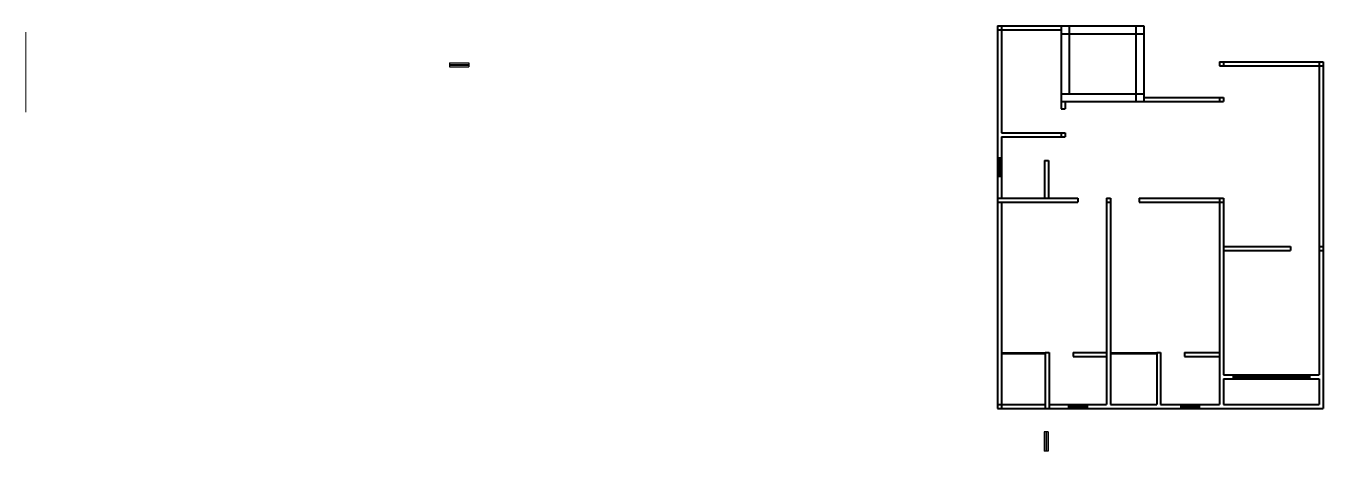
# Model space of a CAD drawing. Header units: inches. Extents: x 109699 to 44449955, y -10987 to 15824140.
# Drawn here: x 109699 to 111328, y -5165 to -4632 of the extents above; entities that cross this region are included whole.
import ezdxf

# ---------------------------------------------------------------- set-up
doc = ezdxf.new("R2010")
doc.units = ezdxf.units.IN
doc.header["$LTSCALE"] = 5
doc.header["$MEASUREMENT"] = 0
for name, color, linetype, lineweight in [('E-CKT-CABLE', 116, 'Continuous', 18), ('TEXT11', 250, 'Continuous', 25), ('WALL 17', 250, 'Continuous', 40), ('wall6', 250, 'Continuous', 40), ('win', 130, 'Continuous', 9)]:
    doc.layers.add(name, color=color, linetype=linetype, lineweight=lineweight)

msp = doc.modelspace()

# ---------------------------------------------------------------- linework, layer by layer
at = {"layer": 'E-CKT-CABLE', "ltscale": 0.5}
msp.add_line((109698.9, -4639.9), (109698.9, -4739.9), dxfattribs=at)
at = {"layer": 'TEXT11', "ltscale": 0.5}
for p, q in [((110231.2, -4678.2), (110255.2, -4678.2)), ((110231.2, -4678.2), (110231.2, -4683.2)), ((110231.2, -4680.2), (110255.2, -4680.2)), ((110231.2, -4681.2), (110255.2, -4681.2)), ((110231.2, -4683.2), (110255.2, -4683.2)), ((110255.2, -4678.2), (110255.2, -4683.2)), ((110919.4, -4797.4), (110919.4, -4821.4)), ((110924.4, -4797.4), (110919.4, -4797.4)), ((110921.4, -4797.4), (110921.4, -4821.4)), ((110922.4, -4797.4), (110922.4, -4821.4)), ((110924.4, -4797.4), (110924.4, -4821.4)), ((110924.4, -4821.4), (110919.4, -4821.4)), ((111008.4, -5106.9), (111032.4, -5106.9)), ((111008.4, -5106.9), (111008.4, -5111.9)), ((111008.4, -5108.9), (111032.4, -5108.9)), ((111008.4, -5109.9), (111032.4, -5109.9)), ((111008.4, -5111.9), (111032.4, -5111.9)), ((111032.4, -5106.9), (111032.4, -5111.9)), ((111149.4, -5106.9), (111173.4, -5106.9)), ((111149.4, -5106.9), (111149.4, -5111.9)), ((111149.4, -5108.9), (111173.4, -5108.9)), ((111149.4, -5109.9), (111173.4, -5109.9)), ((111149.4, -5111.9), (111173.4, -5111.9)), ((111173.4, -5106.9), (111173.4, -5111.9)), ((110978.1, -5141.4), (110978.1, -5165.4)), ((110983.1, -5141.4), (110978.1, -5141.4)), ((110980.1, -5141.4), (110980.1, -5165.4)), ((110981.1, -5141.4), (110981.1, -5165.4)), ((110983.1, -5141.4), (110983.1, -5165.4)), ((110983.1, -5165.4), (110978.1, -5165.4))]:
    msp.add_line(p, q, dxfattribs=at)
at = {"layer": 'WALL 17', "ltscale": 0.5}
for p, q in [((111198.4, -4676.9), (111328.4, -4676.9)), ((111198.4, -4681.9), (111328.4, -4681.9)), ((111103.4, -4721.9), (111203.4, -4721.9)), ((111103.4, -4726.9), (111203.4, -4726.9)), ((110979.4, -5041.9), (110984.4, -5041.9)), ((111119.4, -5041.9), (111124.4, -5041.9))]:
    msp.add_line(p, q, dxfattribs=at)
at = {"layer": 'wall6', "ltscale": 0.5}
for p, q in [((110919.4, -4631.9), (110919.4, -5111.9)), ((110919.4, -4631.9), (111103.4, -4631.9)), ((110919.4, -4636.9), (110999.4, -4636.9)), ((110924.4, -4631.9), (110924.4, -4765.9)), ((110999.4, -4631.9), (110999.4, -4735.9)), ((110999.4, -4641.9), (111103.4, -4641.9)), ((111009.4, -4631.9), (111009.4, -4716.9)), ((111093.4, -4631.9), (111093.4, -4726.9)), ((111103.4, -4631.9), (111103.4, -4726.9)), ((111198.4, -4676.9), (111198.4, -4681.9)), ((111203.4, -4676.9), (111203.4, -4681.9)), ((111323.4, -4676.9), (111323.4, -5069.9)), ((111328.4, -4676.9), (111328.4, -5111.9)), ((110999.4, -4716.9), (111103.4, -4716.9)), ((111198.4, -4721.9), (111198.4, -4726.9)), ((111203.4, -4721.9), (111203.4, -4726.9)), ((110999.4, -4726.9), (111103.4, -4726.9)), ((110999.4, -4735.9), (111004.4, -4735.9)), ((111004.4, -4726.9), (111004.4, -4735.9)), ((110924.4, -4765.9), (111004.4, -4765.9)), ((110924.4, -4770.9), (111004.4, -4770.9)), ((110924.4, -4770.9), (110924.4, -4847.9)), ((110999.4, -4765.9), (110999.4, -4770.9)), ((111004.4, -4765.9), (111004.4, -4770.9)), ((110978.4, -4800.9), (110983.4, -4800.9)), ((110978.4, -4800.9), (110978.4, -4847.9)), ((110983.4, -4800.9), (110983.4, -4847.9)), ((110919.4, -4847.9), (111020.4, -4847.9)), ((110919.4, -4852.9), (111020.4, -4852.9)), ((110924.4, -4852.9), (110924.4, -5111.9)), ((111020.4, -4847.9), (111020.4, -4852.9)), ((111056.4, -4847.9), (111056.4, -5106.9)), ((111056.4, -4847.9), (111061.4, -4847.9)), ((111056.4, -4852.9), (111061.4, -4852.9)), ((111061.4, -4847.9), (111061.4, -5106.9)), ((111097.4, -4847.9), (111097.4, -4852.9)), ((111097.4, -4847.9), (111203.4, -4847.9)), ((111097.4, -4852.9), (111203.4, -4852.9)), ((111198.4, -4847.9), (111198.4, -5106.9)), ((111203.4, -4847.9), (111203.4, -5069.9)), ((111203.4, -4908.9), (111287.4, -4908.9)), ((111203.4, -4913.9), (111287.4, -4913.9)), ((111287.4, -4908.9), (111287.4, -4913.9)), ((111323.4, -4908.9), (111328.4, -4908.9)), ((111323.4, -4913.9), (111328.4, -4913.9)), ((110979.4, -5041.9), (110979.4, -5111.9)), ((110984.4, -5041.9), (110984.4, -5111.9)), ((111014.4, -5041.9), (111014.4, -5046.9)), ((111014.4, -5041.9), (111056.4, -5041.9)), ((111014.4, -5046.9), (111056.4, -5046.9)), ((111119.4, -5041.9), (111119.4, -5106.9)), ((111124.4, -5041.9), (111124.4, -5106.9)), ((111154.4, -5041.9), (111154.4, -5046.9)), ((111154.4, -5041.9), (111198.4, -5041.9)), ((111154.4, -5046.9), (111198.4, -5046.9)), ((111203.4, -5069.9), (111323.4, -5069.9)), ((111203.4, -5074.9), (111323.4, -5074.9)), ((111203.4, -5074.9), (111203.4, -5106.9)), ((111215.4, -5069.9), (111215.4, -5074.9)), ((111311.4, -5069.9), (111311.4, -5074.9)), ((111323.4, -5074.9), (111323.4, -5106.9)), ((110919.4, -5106.9), (110979.4, -5106.9)), ((110919.4, -5111.9), (111328.4, -5111.9)), ((110984.4, -5106.9), (111056.4, -5106.9)), ((111061.4, -5106.9), (111119.4, -5106.9)), ((111124.4, -5106.9), (111198.4, -5106.9)), ((111203.4, -5106.9), (111323.4, -5106.9))]:
    msp.add_line(p, q, dxfattribs=at)
at = {"layer": 'win', "ltscale": 0.5}
for p, q in [((110924.4, -5041.9), (110979.4, -5041.9)), ((110924.4, -5041.9), (110979.4, -5041.9)), ((110924.4, -5042.9), (110979.4, -5042.9)), ((110924.4, -5043.9), (110979.4, -5043.9)), ((111061.4, -5041.9), (111119.4, -5041.9)), ((111061.4, -5042.9), (111119.4, -5042.9)), ((111061.4, -5043.9), (111119.4, -5043.9)), ((111311.4, -5071.4), (111215.4, -5071.4)), ((111311.4, -5072.4), (111215.4, -5072.4)), ((111311.4, -5073.4), (111215.4, -5073.4))]:
    msp.add_line(p, q, dxfattribs=at)

doc.saveas('drawing.dxf')
